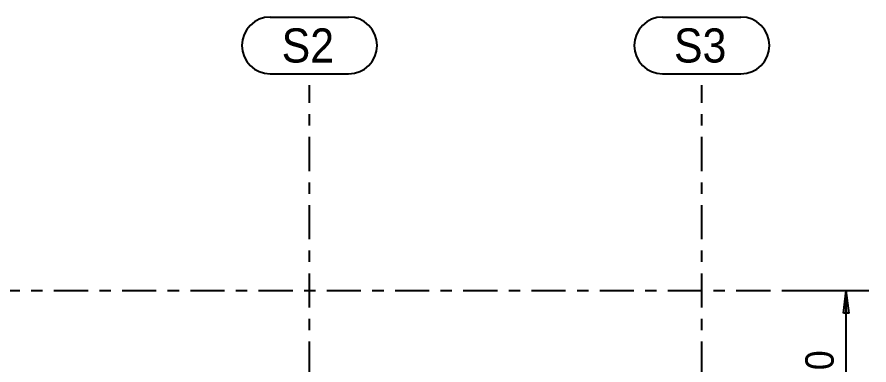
# Model space of a CAD drawing. Header units: millimetres. Extents: x 0 to 594, y 0 to 420.
# Drawn here: x 401.2 to 476.1, y 341.8 to 372.4 of the extents above; entities that cross this region are included whole.
import ezdxf

# ---------------------------------------------------------------- set-up
doc = ezdxf.new("R2010")
doc.units = ezdxf.units.MM
doc.header["$MEASUREMENT"] = 0
doc.linetypes.add('XKITLINE00', pattern=[0])
doc.linetypes.add('XKITLINE03', pattern=[6, 3, -1, 1, -1])
doc.layers.add('dimension', color=7, linetype='Continuous')
doc.layers.add('grid', color=7, linetype='Continuous')
doc.styles.add('STYLE_1', font='arial.ttf', dxfattribs={"height": 0.2})

# ---------------------------------------------------------------- blocks, each defined once
blk = doc.blocks.new('*D2176')
at = {"layer": 'grid', "color": 4, "linetype": 'XKITLINE03'}
blk.add_line((1228.871, 1887.476), (1642.443, 1887.476), dxfattribs=at)
blk = doc.blocks.new('*D2693')
at = {"layer": 'dimension', "color": 1, "linetype": 'XKITLINE00'}
for p, q in [((1635.543, 1887.476), (1642.543, 1887.476)), ((1640.293, 1885.476), (1640.543, 1887.476)), ((1640.543, 1870.376), (1640.543, 1887.476)), ((1640.793, 1885.476), (1640.543, 1887.476)), ((1640.793, 1885.476), (1640.293, 1885.476)), ((1640.293, 1872.376), (1640.543, 1870.376)), ((1640.293, 1872.376), (1640.793, 1872.376)), ((1640.793, 1872.376), (1640.543, 1870.376)), ((1635.543, 1870.376), (1642.543, 1870.376))]:
    blk.add_line(p, q, dxfattribs=at)
at = {"layer": 'dimension', "color": 1}
for points in [[(1640.543, 1887.476), (1640.793, 1885.476), (1640.543, 1887.476), (1640.293, 1885.476)], [(1640.543, 1870.376), (1640.293, 1872.376), (1640.543, 1870.376), (1640.793, 1872.376)]]:
    blk.add_solid(points, dxfattribs=at)
at = {"layer": 'dimension', "color": 1, "style": 'STYLE_1', "width": 0.9}
blk.add_text('1710', height=2.5, rotation=90.00021, dxfattribs=at).set_placement((1639.443, 1875.218))
blk = doc.blocks.new('*D2753')
at = {"layer": 'grid', "color": 4, "linetype": 'XKITLINE00'}
for p, q in [((1589.894, 1911.53), (1596.788, 1911.53)), ((1589.894, 1906.53), (1596.788, 1906.53))]:
    blk.add_line(p, q, dxfattribs=at)
at = {"layer": 'grid', "color": 4, "linetype": 'XKITLINE03'}
blk.add_line((1593.341, 1819.981), (1593.341, 1905.53), dxfattribs=at)
at = {"layer": 'grid', "color": 4, "linetype": 'XKITLINE00'}
for centre, start, end in [((1589.894, 1909.03), 90, -90), ((1596.788, 1909.03), -90, 90)]:
    blk.add_arc(centre, 2.5, start, end, dxfattribs=at)
at = {"layer": 'grid', "color": 4, "style": 'STYLE_1', "width": 0.9}
blk.add_text('S2', height=3, dxfattribs=at).set_placement((1590.894, 1907.53))
blk = doc.blocks.new('*D2754')
at = {"layer": 'grid', "color": 4, "linetype": 'XKITLINE00'}
for p, q in [((1624.394, 1911.53), (1631.288, 1911.53)), ((1624.394, 1906.53), (1631.288, 1906.53))]:
    blk.add_line(p, q, dxfattribs=at)
at = {"layer": 'grid', "color": 4, "linetype": 'XKITLINE03'}
blk.add_line((1627.841, 1819.981), (1627.841, 1905.53), dxfattribs=at)
at = {"layer": 'grid', "color": 4, "linetype": 'XKITLINE00'}
for centre, start, end in [((1624.394, 1909.03), 90, -90), ((1631.288, 1909.03), -90, 90)]:
    blk.add_arc(centre, 2.5, start, end, dxfattribs=at)
at = {"layer": 'grid', "color": 4, "style": 'STYLE_1', "width": 0.9}
blk.add_text('S3', height=3, dxfattribs=at).set_placement((1625.394, 1907.53))

msp = doc.modelspace()

# ---------------------------------------------------------------- block references
at = {"layer": 'dimension'}
msp.add_blockref('*D2693', (-1166.435, -1539.151), dxfattribs=at)
at = {"layer": 'grid'}
for name in ['*D2753', '*D2754', '*D2176']:
    msp.add_blockref(name, (-1166.435, -1539.151), dxfattribs=at)

doc.saveas('drawing.dxf')
